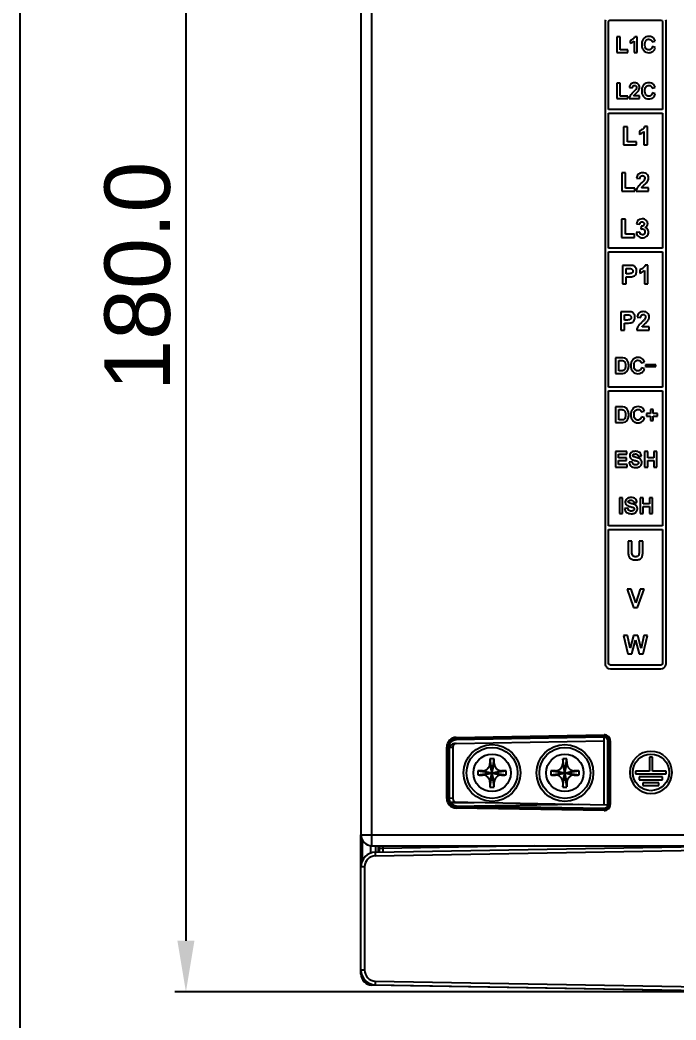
# Model space of a CAD drawing. Header units: millimetres. Extents: x 285 to 860, y 229 to 920.
# Drawn here: x 285.4 to 375.4, y 399.7 to 537 of the extents above; entities that cross this region are included whole.
import ezdxf

# ---------------------------------------------------------------- set-up
doc = ezdxf.new("R2010")
doc.units = ezdxf.units.MM
doc.header["$LTSCALE"] = 6
doc.layers.get('0').update_dxf_attribs({"linetype": 'CONTINUOUS'})
doc.layers.get('DEFPOINTS').update_dxf_attribs({"linetype": 'CONTINUOUS'})
doc.styles.add('Arial', font='arial.ttf')
doc.dimstyles.get("Standard").update_dxf_attribs({"dimtxt": 5, "dimasz": 5, "dimexe": 1.5, "dimexo": 1, "dimgap": 0.35, "dimtad": 1, "dimdec": 1, "dimzin": 1, "dimdsep": 46, "dimtxsty": 'Arial', "dimcen": 0, "dimclrd": 2, "dimclre": 2, "dimclrt": 2, "dimadec": 0, "dimazin": 0, "dimtp": 0.1, "dimtm": 0.1, "dimtfac": 0.71, "dimtdec": 1, "dimtmove": 0, "dimatfit": 3, "dimfxl": 1, "dimlwd": -1, "dimlwe": -1, "dimarcsym": 0})

# ---------------------------------------------------------------- blocks, each defined once
blk = doc.blocks.new('*D5')
at = {"color": 2}
for p, q in [((332.68, 583.63), (306.64, 583.63)), ((308.14, 576.63), (308.14, 410.59)), ((386.38, 403.59), (306.64, 403.59))]:
    blk.add_line(p, q, dxfattribs=at)
for points in [[(309.31, 576.63), (306.97, 576.63), (308.14, 583.63)], [(306.97, 410.59), (309.31, 410.59), (308.14, 403.59)]]:
    blk.add_solid(points, dxfattribs=at)
at = {"layer": 'DEFPOINTS', "color": 0}
for p in [(333.68, 583.63), (308.14, 403.59), (387.38, 403.59)]:
    blk.add_point(p, dxfattribs=at)
at = {"color": 2, "insert": (296.95, 501.79), "char_height": 9, "attachment_point": 2, "rotation": 90, "style": 'Arial'}
blk.add_mtext('180.0', dxfattribs=at)

msp = doc.modelspace()

# ---------------------------------------------------------------- linework, layer by layer
for p, q in [((285.35, 823.45), (285.35, 229.45)), ((333.68, 423.63), (333.68, 583.63)), ((332.18, 582.13), (332.18, 425.13)), ((365.71, 536.83), (365.69, 536.68)), ((365.69, 536.68), (365.69, 448.67)), ((365.75, 536.97), (365.71, 536.83)), ((366.19, 536.68), (366.21, 536.78)), ((366.19, 524.68), (366.19, 536.68)), ((366.21, 536.78), (366.26, 536.86)), ((366.26, 536.86), (366.34, 536.91)), ((366.34, 536.91), (366.44, 536.93)), ((366.44, 536.93), (373.34, 536.93)), ((373.34, 536.93), (373.52, 536.86)), ((373.52, 536.86), (373.59, 536.68)), ((373.59, 536.68), (373.59, 524.68)), ((374.07, 536.83), (374.03, 536.97)), ((374.09, 536.68), (374.07, 536.83)), ((374.09, 448.67), (374.09, 536.68)), ((367.32, 534.63), (367.32, 532.5)), ((367.75, 534.63), (367.32, 534.63)), ((367.75, 532.87), (367.75, 534.63)), ((369.16, 534.12), (369.16, 533.75)), ((369.69, 534.06), (369.69, 532.5)), ((370.1, 534.66), (369.77, 534.66)), ((370.1, 532.5), (370.1, 534.66)), ((372.16, 533.96), (372.59, 534.06)), ((367.32, 532.5), (368.83, 532.5)), ((368.83, 532.87), (367.75, 532.87)), ((368.83, 532.5), (368.83, 532.87)), ((369.69, 532.5), (370.1, 532.5)), ((372.6, 533.17), (372.18, 533.3)), ((367.32, 528.29), (367.32, 526.16)), ((367.75, 528.29), (367.32, 528.29)), ((367.75, 526.52), (367.75, 528.29)), ((369.04, 527.68), (369.45, 527.64)), ((372.16, 527.61), (372.59, 527.71)), ((367.32, 526.16), (368.83, 526.16)), ((368.83, 526.52), (367.75, 526.52)), ((368.83, 526.16), (368.83, 526.52)), ((368.99, 526.16), (370.44, 526.16)), ((370.44, 526.54), (369.62, 526.54)), ((370.44, 526.16), (370.44, 526.54)), ((372.6, 526.82), (372.18, 526.95)), ((373.59, 524.68), (366.19, 524.68)), ((366.19, 505.63), (366.19, 524.18)), ((366.19, 524.18), (373.59, 524.18)), ((373.59, 524.18), (373.59, 505.63)), ((368.24, 522.3), (368.24, 519.8)), ((368.76, 522.3), (368.24, 522.3)), ((368.76, 520.22), (368.76, 522.3)), ((370.41, 521.7), (370.41, 521.26)), ((371.03, 521.63), (371.03, 519.8)), ((371.51, 522.34), (371.12, 522.34)), ((371.51, 519.8), (371.51, 522.34)), ((370.02, 520.22), (368.76, 520.22)), ((370.02, 519.8), (370.02, 520.22)), ((368.24, 519.8), (370.02, 519.8)), ((371.03, 519.8), (371.51, 519.8)), ((367.99, 515.96), (367.99, 513.45)), ((368.5, 515.96), (367.99, 515.96)), ((368.5, 513.88), (368.5, 515.96)), ((370.02, 515.24), (370.5, 515.19)), ((367.99, 513.45), (369.77, 513.45)), ((369.77, 513.88), (368.5, 513.88)), ((369.77, 513.45), (369.77, 513.88)), ((369.96, 513.45), (371.66, 513.45)), ((371.66, 513.9), (370.69, 513.9)), ((371.66, 513.45), (371.66, 513.9)), ((367.97, 509.62), (367.97, 507.12)), ((368.49, 509.62), (367.97, 509.62)), ((368.49, 507.54), (368.49, 509.62)), ((370.46, 507.84), (369.99, 507.79)), ((370.03, 508.99), (370.47, 508.92)), ((370.67, 508.65), (370.61, 508.26)), ((367.97, 507.12), (369.75, 507.12)), ((369.75, 507.54), (368.49, 507.54)), ((369.75, 507.12), (369.75, 507.54)), ((373.59, 505.63), (366.19, 505.63)), ((366.19, 486.58), (366.19, 505.13)), ((366.19, 505.13), (373.59, 505.13)), ((373.59, 505.13), (373.59, 486.58)), ((368.1, 503.28), (368.1, 500.75)), ((368.92, 503.28), (368.1, 503.28)), ((368.61, 502.13), (368.61, 502.85)), ((368.61, 502.85), (368.86, 502.85)), ((370.48, 502.65), (370.48, 502.21)), ((371.1, 502.58), (371.1, 500.75)), ((371.58, 503.29), (371.19, 503.29)), ((371.58, 500.75), (371.58, 503.29)), ((368.89, 502.13), (368.61, 502.13)), ((368.61, 500.75), (368.61, 501.7)), ((368.61, 501.7), (368.95, 501.7)), ((368.1, 500.75), (368.61, 500.75)), ((371.1, 500.75), (371.58, 500.75)), ((367.87, 496.92), (367.87, 494.4)), ((368.69, 496.92), (367.87, 496.92)), ((368.38, 495.78), (368.38, 496.5)), ((368.38, 496.5), (368.63, 496.5)), ((368.66, 495.78), (368.38, 495.78)), ((370.11, 496.19), (370.59, 496.14)), ((367.87, 494.4), (368.38, 494.4)), ((368.38, 494.4), (368.38, 495.35)), ((368.38, 495.35), (368.71, 495.35)), ((370.06, 494.4), (371.75, 494.4)), ((371.75, 494.85), (370.79, 494.85)), ((371.75, 494.4), (371.75, 494.85)), ((367.15, 490.6), (367.15, 488.45)), ((367.94, 490.6), (367.15, 490.6)), ((367.58, 488.81), (367.58, 490.24)), ((367.58, 490.24), (367.78, 490.24)), ((370.67, 489.91), (371.1, 490.01)), ((367.91, 488.81), (367.58, 488.81)), ((367.97, 488.81), (367.91, 488.81)), ((371.11, 489.11), (370.69, 489.24)), ((371.26, 489.64), (371.26, 489.38)), ((372.68, 489.64), (371.26, 489.64)), ((371.26, 489.38), (372.68, 489.38)), ((372.68, 489.38), (372.68, 489.64)), ((367.15, 488.45), (367.97, 488.45)), ((373.59, 486.58), (366.19, 486.58)), ((366.19, 467.54), (366.19, 486.08)), ((366.19, 486.08), (373.59, 486.08)), ((373.59, 486.08), (373.59, 467.54)), ((367.15, 483.85), (367.15, 481.71)), ((367.94, 483.85), (367.15, 483.85)), ((367.58, 482.07), (367.58, 483.49)), ((367.58, 483.49), (367.78, 483.49)), ((370.67, 483.16), (371.1, 483.26)), ((371.95, 483.51), (371.95, 482.96)), ((372.32, 483.51), (371.95, 483.51)), ((372.32, 482.96), (372.32, 483.51)), ((367.15, 481.71), (367.97, 481.71)), ((367.91, 482.07), (367.58, 482.07)), ((367.97, 482.07), (367.91, 482.07)), ((371.11, 482.37), (370.69, 482.5)), ((371.38, 482.96), (371.38, 482.57)), ((371.95, 482.96), (371.38, 482.96)), ((371.38, 482.57), (371.95, 482.57)), ((371.95, 482.57), (371.95, 482.01)), ((371.95, 482.01), (372.32, 482.01)), ((372.89, 482.96), (372.32, 482.96)), ((372.32, 482.01), (372.32, 482.57)), ((372.32, 482.57), (372.89, 482.57)), ((372.89, 482.57), (372.89, 482.96)), ((368.7, 477.72), (367.11, 477.72)), ((367.11, 477.72), (367.11, 475.57)), ((368.7, 477.36), (368.7, 477.72)), ((371.55, 477.72), (371.11, 477.72)), ((371.11, 477.72), (371.11, 475.57)), ((371.55, 476.87), (371.55, 477.72)), ((372.83, 477.72), (372.39, 477.72)), ((372.39, 477.72), (372.39, 476.87)), ((372.83, 475.57), (372.83, 477.72)), ((367.55, 477.36), (368.7, 477.36)), ((367.55, 476.88), (367.55, 477.36)), ((368.62, 476.88), (367.55, 476.88)), ((367.55, 476.52), (368.62, 476.52)), ((367.55, 475.94), (367.55, 476.52)), ((368.62, 476.52), (368.62, 476.88)), ((369.42, 476.31), (369, 476.27)), ((370.25, 477.09), (370.68, 477.1)), ((372.39, 476.87), (371.55, 476.87)), ((371.55, 476.51), (372.39, 476.51)), ((371.55, 475.57), (371.55, 476.51)), ((372.39, 476.51), (372.39, 475.57)), ((367.11, 475.57), (368.74, 475.57)), ((368.74, 475.94), (367.55, 475.94)), ((368.74, 475.57), (368.74, 475.94)), ((371.11, 475.57), (371.55, 475.57)), ((372.39, 475.57), (372.83, 475.57)), ((368.09, 471.38), (367.66, 471.38)), ((367.66, 471.38), (367.66, 469.23)), ((368.09, 469.23), (368.09, 471.38)), ((369.64, 470.75), (370.07, 470.76)), ((370.94, 471.38), (370.51, 471.38)), ((370.51, 471.38), (370.51, 469.23)), ((370.94, 470.54), (370.94, 471.38)), ((372.22, 471.38), (371.79, 471.38)), ((371.79, 471.38), (371.79, 470.54)), ((372.22, 469.23), (372.22, 471.38)), ((368.82, 469.97), (368.39, 469.93)), ((371.79, 470.54), (370.94, 470.54)), ((370.94, 470.17), (371.79, 470.17)), ((370.94, 469.23), (370.94, 470.17)), ((371.79, 470.17), (371.79, 469.23)), ((367.66, 469.23), (368.09, 469.23)), ((370.51, 469.23), (370.94, 469.23)), ((371.79, 469.23), (372.22, 469.23)), ((373.59, 467.54), (366.19, 467.54)), ((366.19, 467.04), (373.59, 467.04)), ((366.19, 448.67), (366.19, 467.04)), ((373.59, 467.04), (373.59, 448.67)), ((369.38, 465.43), (368.87, 465.43)), ((368.87, 465.43), (368.87, 464.08)), ((369.38, 464.06), (369.38, 465.43)), ((370.88, 465.43), (370.37, 465.43)), ((370.37, 465.43), (370.37, 464.03)), ((370.88, 464.1), (370.88, 465.43)), ((369.27, 458.83), (368.72, 458.83)), ((368.72, 458.83), (369.62, 456.31)), ((369.92, 456.96), (369.27, 458.83)), ((370.53, 458.83), (369.92, 456.96)), ((370.17, 456.31), (371.07, 458.83)), ((371.07, 458.83), (370.53, 458.83)), ((369.62, 456.31), (370.17, 456.31)), ((368.76, 452.48), (368.23, 452.48)), ((368.23, 452.48), (368.82, 449.96)), ((369.13, 450.75), (368.76, 452.48)), ((369.59, 452.48), (369.13, 450.75)), ((369.39, 449.96), (369.89, 451.84)), ((370.2, 452.48), (369.59, 452.48)), ((369.89, 451.84), (370.39, 449.96)), ((370.64, 450.72), (370.2, 452.48)), ((371.03, 452.48), (370.64, 450.72)), ((370.93, 449.96), (371.54, 452.48)), ((371.54, 452.48), (371.03, 452.48)), ((368.82, 449.96), (369.39, 449.96)), ((370.39, 449.96), (370.93, 449.96)), ((365.69, 448.67), (365.7, 448.55)), ((365.7, 448.55), (365.73, 448.44)), ((365.73, 448.44), (365.77, 448.33)), ((365.77, 448.33), (365.83, 448.23)), ((365.83, 448.23), (365.9, 448.15)), ((365.9, 448.15), (365.99, 448.07)), ((365.99, 448.07), (366.08, 448.01)), ((366.08, 448.01), (366.19, 447.96)), ((366.21, 448.57), (366.19, 448.67)), ((366.19, 447.96), (366.43, 447.92)), ((366.26, 448.5), (366.21, 448.57)), ((366.34, 448.44), (366.26, 448.5)), ((366.44, 448.42), (366.34, 448.44)), ((366.43, 447.92), (373.34, 447.92)), ((373.34, 448.42), (366.44, 448.42)), ((373.44, 448.44), (373.34, 448.42)), ((373.34, 447.92), (373.59, 447.96)), ((373.52, 448.5), (373.44, 448.44)), ((373.57, 448.57), (373.52, 448.5)), ((373.59, 448.67), (373.57, 448.57)), ((373.59, 447.96), (373.69, 448.01)), ((373.69, 448.01), (373.79, 448.07)), ((373.79, 448.07), (373.88, 448.15)), ((373.88, 448.15), (373.95, 448.23)), ((373.95, 448.23), (374.01, 448.33)), ((374.01, 448.33), (374.05, 448.44)), ((374.05, 448.44), (374.08, 448.55)), ((374.08, 448.55), (374.09, 448.67)), ((345.26, 438.5), (365.57, 438.85)), ((345.26, 438.3), (365.57, 438.65)), ((365.57, 438.53), (345.26, 438.18)), ((345.26, 438.5), (345.26, 438.18)), ((345.27, 437.68), (365.58, 438.03)), ((365.57, 438.85), (365.57, 438.53)), ((365.58, 429.28), (365.58, 438.53)), ((366.4, 438.03), (366.08, 438.03)), ((366.08, 429.28), (366.08, 438.03)), ((366.2, 438.03), (366.2, 429.28)), ((366.4, 438.03), (366.4, 429.28)), ((343.96, 437.18), (344.28, 437.18)), ((343.96, 430.13), (343.96, 437.18)), ((344.16, 430.13), (344.16, 437.18)), ((344.28, 437.18), (344.28, 430.13)), ((344.29, 437.16), (344.78, 437.18)), ((344.29, 437.16), (344.29, 430.15)), ((344.78, 437.18), (344.78, 430.13)), ((371.42, 436.54), (370.87, 436.37)), ((372, 436.59), (371.42, 436.54)), ((372.59, 436.54), (372, 436.59)), ((373.13, 436.37), (372.59, 436.54)), ((350.47, 431.7), (349.9, 435.57)), ((349.9, 431.7), (350.47, 435.57)), ((360.47, 431.7), (359.9, 435.57)), ((359.9, 431.7), (360.47, 435.57)), ((369.6, 435.32), (369.33, 434.82)), ((369.95, 435.75), (369.6, 435.32)), ((369.7, 434.67), (369.93, 435.09)), ((369.93, 435.09), (370.23, 435.46)), ((370.38, 436.1), (369.95, 435.75)), ((370.23, 435.46), (370.6, 435.77)), ((370.87, 436.37), (370.38, 436.1)), ((370.6, 435.77), (371.03, 436)), ((371.03, 436), (371.5, 436.14)), ((371.5, 436.14), (372, 436.19)), ((372.2, 435.79), (371.8, 435.79)), ((371.8, 435.79), (371.8, 433.89)), ((372, 436.19), (372.5, 436.14)), ((372.2, 433.89), (372.2, 435.79)), ((372.5, 436.14), (372.97, 436)), ((372.97, 436), (373.4, 435.77)), ((373.62, 436.1), (373.13, 436.37)), ((373.4, 435.77), (373.77, 435.46)), ((374.05, 435.75), (373.62, 436.1)), ((373.77, 435.46), (374.07, 435.09)), ((374.41, 435.32), (374.05, 435.75)), ((374.07, 435.09), (374.3, 434.67)), ((374.67, 434.82), (374.41, 435.32)), ((348.24, 433.92), (352.12, 433.35)), ((348.24, 433.35), (352.12, 433.92)), ((348.89, 433.93), (351.47, 433.34)), ((348.89, 433.34), (351.47, 433.93)), ((350.47, 432.34), (349.89, 434.93)), ((349.89, 432.34), (350.47, 434.93)), ((358.24, 433.92), (362.12, 433.35)), ((358.24, 433.35), (362.12, 433.92)), ((358.89, 433.93), (361.47, 433.34)), ((358.89, 433.34), (361.47, 433.93)), ((360.47, 432.34), (359.89, 434.93)), ((359.89, 432.34), (360.47, 434.93)), ((369.16, 434.28), (369.1, 433.69)), ((369.1, 433.69), (369.16, 433.11)), ((369.33, 434.82), (369.16, 434.28)), ((369.5, 433.69), (369.55, 434.2)), ((369.55, 433.19), (369.5, 433.69)), ((369.55, 434.2), (369.7, 434.67)), ((371.8, 433.89), (369.9, 433.89)), ((369.9, 433.89), (369.9, 433.49)), ((374.1, 433.89), (372.2, 433.89)), ((374.1, 433.49), (374.1, 433.89)), ((374.3, 434.67), (374.45, 434.2)), ((374.45, 434.2), (374.5, 433.69)), ((374.5, 433.69), (374.45, 433.19)), ((374.84, 434.28), (374.67, 434.82)), ((374.9, 433.69), (374.84, 434.28)), ((374.84, 433.11), (374.9, 433.69)), ((369.16, 433.11), (369.33, 432.57)), ((369.33, 432.57), (369.6, 432.07)), ((369.7, 432.72), (369.55, 433.19)), ((369.93, 432.3), (369.7, 432.72)), ((369.9, 433.49), (374.1, 433.49)), ((370.23, 431.93), (369.93, 432.3)), ((373.6, 433.09), (370.4, 433.09)), ((370.4, 433.09), (370.4, 432.69)), ((370.4, 432.69), (373.6, 432.69)), ((373.1, 432.29), (370.9, 432.29)), ((370.9, 432.29), (370.9, 431.89)), ((373.1, 431.89), (373.1, 432.29)), ((373.6, 432.69), (373.6, 433.09)), ((374.07, 432.3), (373.77, 431.93)), ((374.3, 432.72), (374.07, 432.3)), ((374.45, 433.19), (374.3, 432.72)), ((374.41, 432.07), (374.67, 432.57)), ((374.67, 432.57), (374.84, 433.11)), ((369.6, 432.07), (369.95, 431.64)), ((369.95, 431.64), (370.38, 431.29)), ((370.6, 431.62), (370.23, 431.93)), ((370.38, 431.29), (370.87, 431.02)), ((371.03, 431.39), (370.6, 431.62)), ((370.87, 431.02), (371.42, 430.85)), ((370.9, 431.89), (373.1, 431.89)), ((371.5, 431.25), (371.03, 431.39)), ((372, 431.19), (371.5, 431.25)), ((372.5, 431.25), (372, 431.19)), ((372.97, 431.39), (372.5, 431.25)), ((372.59, 430.85), (373.13, 431.02)), ((373.4, 431.62), (372.97, 431.39)), ((373.13, 431.02), (373.62, 431.29)), ((373.77, 431.93), (373.4, 431.62)), ((373.62, 431.29), (374.05, 431.64)), ((374.05, 431.64), (374.41, 432.07)), ((343.96, 430.13), (344.28, 430.13)), ((344.78, 430.13), (344.29, 430.15)), ((344.41, 429.65), (366.08, 429.27)), ((344.48, 429.53), (347.74, 429.59)), ((371.42, 430.85), (372, 430.79)), ((372, 430.79), (372.59, 430.85)), ((345.26, 429.13), (365.57, 428.78)), ((345.26, 428.81), (345.26, 429.13)), ((365.57, 428.66), (345.26, 429.01)), ((365.57, 428.46), (345.26, 428.81)), ((347.73, 429.09), (362.06, 429.34)), ((365.57, 428.46), (365.57, 428.78)), ((366.4, 429.28), (366.08, 429.28)), ((332.18, 425.13), (392.29, 425.13)), ((332.18, 406.02), (332.18, 425.13)), ((332.39, 421.63), (332.39, 424.38)), ((333.48, 423.63), (333.48, 422.63)), ((333.68, 423.63), (425.68, 423.63)), ((334.14, 422.25), (384.09, 423.13)), ((334.15, 422.75), (384.09, 423.63)), ((334.18, 423.63), (334.18, 422.75)), ((334.58, 423.63), (334.58, 422.76)), ((334.59, 422.76), (334.59, 423.63)), ((334.68, 423.63), (334.68, 422.76)), ((335.17, 423.27), (334.68, 423.27)), ((355.94, 423.63), (335.17, 423.27)), ((335.17, 423.63), (335.17, 423.27)), ((332.67, 420.75), (332.67, 406.57)), ((332.67, 406.57), (332.18, 406.57)), ((332.18, 406.02), (332.26, 406.02)), ((334.14, 405.07), (385.54, 404.17)), ((387.38, 403.59), (333.66, 404.52)), ((334.15, 404.57), (385.55, 403.67))]:
    msp.add_line(p, q)
for centre, radius in [((350.18, 433.63), 3.9), ((350.18, 433.63), 3.5), ((360.18, 433.63), 3.9), ((360.18, 433.63), 3.5), ((350.18, 433.63), 2.57), ((360.18, 433.63), 2.57)]:
    msp.add_circle(centre, radius)
for centre, radius, start, end in [((345.28, 437.18), 1.32, 91, 180), ((345.28, 437.18), 1.12, 91, 180), ((345.28, 437.18), 1, 91, 180), ((365.58, 438.03), 0.821, 0, 91), ((365.58, 438.03), 0.621, 0, 91), ((365.58, 438.03), 0.5, 0, 91), ((345.28, 437.18), 0.5, 91, 180), ((458.8, 433.72), 108.92, 179.0271, 179.3667), ((350.18, 417.19), 18.39, 89.1163, 90.8837), ((245.93, 433.78), 104.55, 0.6262, 0.98), ((468.8, 433.72), 108.92, 179.0271, 179.3667), ((360.18, 417.19), 18.39, 89.1163, 90.8837), ((255.93, 433.78), 104.55, 0.6262, 0.98), ((350.03, 329.38), 104.55, 90.6262, 90.98), ((366.63, 433.63), 18.39, 179.1165, 180.0003), ((350.27, 325.02), 108.92, 89.0271, 89.3667), ((333.74, 433.63), 18.39, 359.9997, 0.8835), ((360.03, 329.38), 104.55, 90.6262, 90.98), ((376.63, 433.63), 18.39, 179.1165, 180.0003), ((360.27, 325.02), 108.92, 89.0271, 89.3667), ((343.74, 433.63), 18.39, 359.9997, 0.8835), ((366.63, 433.63), 18.39, 179.9997, 180.8835), ((350.09, 542.25), 108.92, 269.0271, 269.3667), ((454.43, 433.48), 104.55, 180.6262, 180.98), ((241.57, 433.55), 108.92, 359.0271, 359.3667), ((350.33, 537.88), 104.55, 270.6262, 270.98), ((333.74, 433.63), 18.39, 359.1165, 0.0003), ((376.63, 433.63), 18.39, 179.9997, 180.8835), ((360.09, 542.25), 108.92, 269.0271, 269.3667), ((464.43, 433.48), 104.55, 180.6262, 180.98), ((251.57, 433.55), 108.92, 359.0271, 359.3667), ((360.33, 537.88), 104.55, 270.6262, 270.98), ((343.74, 433.63), 18.39, 359.1165, 0.0003), ((350.18, 450.08), 18.39, 269.1163, 270.8837), ((360.18, 450.08), 18.39, 269.1163, 270.8837), ((345.28, 430.13), 1.32, 180, 269), ((345.28, 430.13), 1.12, 180, 269), ((345.28, 430.13), 1, 180, 269), ((367.19, 429.75), 22.9, 178.9973, 179.3636), ((345.28, 430.13), 0.5, 180, 269), ((365.58, 429.28), 0.821, 269, 0), ((365.58, 429.28), 0.621, 269, 0), ((365.58, 429.28), 0.5, 269, 0), ((333.68, 425.13), 1.5, 180, 270), ((334.18, 420.75), 2, 91, 180), ((334.17, 420.75), 1.5, 91.0107, 179.988), ((334.18, 406.57), 2, 180, 269), ((334.17, 406.57), 1.5, 180.0122, 268.9878), ((333.68, 406.02), 1.5, 180, 269), ((333.68, 406.02), 1.29, 245.877, 250.8643)]:
    msp.add_arc(centre, radius, start, end)
for points, knots in [([(369.77, 534.66), (369.74, 534.6), (369.67, 534.47), (369.51, 534.32), (369.34, 534.2), (369.22, 534.14), (369.16, 534.12)], [0, 0, 0, 0, 0.248853, 0.516055, 0.77894, 1, 1, 1, 1]), ([(372.59, 534.06), (372.55, 534.21), (372.43, 534.46), (372.09, 534.66), (371.72, 534.71), (371.32, 534.65), (370.98, 534.41), (370.8, 534.1), (370.74, 533.81), (370.72, 533.56), (370.74, 533.33), (370.77, 533.19), (370.79, 533.13)], [0, 0, 0, 0, 0.13771, 0.239292, 0.349696, 0.475687, 0.594789, 0.720409, 0.790262, 0.867459, 0.940761, 1, 1, 1, 1]), ([(371.17, 533.59), (371.17, 533.78), (371.21, 534.08), (371.49, 534.29), (371.74, 534.34), (372.03, 534.26), (372.14, 534.06), (372.16, 533.96)], [0, 0, 0, 0, 0.353512, 0.48491, 0.62031, 0.810438, 1, 1, 1, 1]), ([(370.79, 533.13), (370.79, 533.12), (370.84, 532.99), (370.98, 532.75), (371.31, 532.51), (371.68, 532.45), (372.02, 532.49), (372.39, 532.67), (372.55, 532.97), (372.6, 533.17)], [0, 0, 0, 0, 0.010007, 0.175558, 0.333116, 0.497287, 0.62784, 0.745603, 1, 1, 1, 1]), ([(372.18, 533.3), (372.15, 533.17), (372.07, 532.99), (371.87, 532.86), (371.69, 532.83), (371.48, 532.87), (371.2, 533.09), (371.17, 533.39), (371.17, 533.59)], [0, 0, 0, 0, 0.223697, 0.314973, 0.409406, 0.533698, 0.656661, 1, 1, 1, 1]), ([(372.59, 527.71), (372.55, 527.86), (372.43, 528.11), (372.09, 528.31), (371.71, 528.36), (371.32, 528.3), (370.97, 528.06), (370.8, 527.75), (370.74, 527.46), (370.72, 527.22), (370.74, 526.99), (370.77, 526.84), (370.79, 526.78)], [0, 0, 0, 0, 0.137671, 0.239247, 0.349654, 0.475633, 0.594726, 0.720334, 0.790172, 0.867359, 0.940662, 1, 1, 1, 1]), ([(369.6, 527.08), (369.5, 526.99), (369.33, 526.83), (369.14, 526.59), (369.03, 526.37), (369, 526.23), (368.99, 526.16)], [0, 0, 0, 0, 0.361269, 0.613561, 0.808807, 1, 1, 1, 1]), ([(369.62, 526.54), (369.63, 526.56), (369.66, 526.6), (369.71, 526.67), (369.81, 526.76), (369.95, 526.89), (370.1, 527.03), (370.23, 527.17), (370.32, 527.3), (370.41, 527.48), (370.47, 527.78), (370.34, 528.13), (370.03, 528.29), (369.76, 528.33), (369.49, 528.3), (369.33, 528.22), (369.27, 528.17)], [0, 0, 0, 0, 0.022452, 0.047295, 0.089356, 0.16279, 0.238596, 0.291074, 0.348322, 0.398661, 0.492406, 0.647711, 0.731804, 0.827774, 0.917492, 1, 1, 1, 1]), ([(369.45, 527.64), (369.46, 527.73), (369.49, 527.92), (369.75, 528), (369.93, 527.94), (370.01, 527.81), (370.02, 527.72), (370.02, 527.66), (370.02, 527.65)], [0, 0, 0, 0, 0.278202, 0.504259, 0.723498, 0.831527, 0.956326, 1, 1, 1, 1]), ([(370.02, 527.65), (370.02, 527.62), (370, 527.54), (369.94, 527.42), (369.79, 527.27), (369.67, 527.16), (369.6, 527.08)], [0, 0, 0, 0, 0.118216, 0.314521, 0.56355, 1, 1, 1, 1]), ([(371.17, 527.25), (371.17, 527.44), (371.21, 527.74), (371.49, 527.95), (371.74, 527.99), (372.03, 527.91), (372.14, 527.71), (372.16, 527.61)], [0, 0, 0, 0, 0.353549, 0.484926, 0.620337, 0.810467, 1, 1, 1, 1]), ([(372.18, 526.95), (372.15, 526.82), (372.07, 526.64), (371.87, 526.51), (371.68, 526.48), (371.48, 526.52), (371.2, 526.74), (371.17, 527.05), (371.17, 527.25)], [0, 0, 0, 0, 0.223699, 0.314958, 0.409394, 0.533683, 0.656619, 1, 1, 1, 1]), ([(370.79, 526.78), (370.79, 526.78), (370.84, 526.64), (370.98, 526.4), (371.31, 526.16), (371.68, 526.1), (372.02, 526.15), (372.39, 526.32), (372.55, 526.62), (372.6, 526.82)], [0, 0, 0, 0, 0.00987, 0.175431, 0.333024, 0.497222, 0.627794, 0.745571, 1, 1, 1, 1]), ([(371.12, 522.34), (371.09, 522.26), (371.01, 522.11), (370.82, 521.93), (370.62, 521.79), (370.48, 521.72), (370.41, 521.7)], [0, 0, 0, 0, 0.248898, 0.516087, 0.778926, 1, 1, 1, 1]), ([(370.69, 513.9), (370.71, 513.92), (370.74, 513.97), (370.8, 514.05), (370.92, 514.16), (371.09, 514.32), (371.26, 514.48), (371.41, 514.64), (371.52, 514.79), (371.63, 515), (371.7, 515.36), (371.54, 515.77), (371.18, 515.97), (370.86, 516), (370.55, 515.97), (370.35, 515.87), (370.27, 515.8), (370.26, 515.79)], [0, 0, 0, 0, 0.022246, 0.046843, 0.088446, 0.161124, 0.236146, 0.288059, 0.344743, 0.39456, 0.487309, 0.641013, 0.724228, 0.819195, 0.907999, 0.988394, 1, 1, 1, 1]), ([(370.5, 515.19), (370.51, 515.3), (370.54, 515.47), (370.71, 515.58), (370.84, 515.6), (370.98, 515.58), (371.13, 515.48), (371.17, 515.33), (371.17, 515.24), (371.17, 515.23)], [0, 0, 0, 0, 0.282763, 0.393995, 0.517248, 0.637133, 0.744851, 0.976437, 1, 1, 1, 1]), ([(371.07, 514.96), (371, 514.85), (370.86, 514.72), (370.72, 514.59), (370.67, 514.54)], [0, 0, 0, 0, 0.646891, 1, 1, 1, 1]), ([(370.67, 514.54), (370.55, 514.43), (370.36, 514.24), (370.13, 513.96), (370.01, 513.7), (369.97, 513.54), (369.96, 513.45)], [0, 0, 0, 0, 0.361248, 0.613522, 0.808834, 1, 1, 1, 1]), ([(370.37, 509.55), (370.29, 509.5), (370.12, 509.34), (370.05, 509.12), (370.03, 508.99)], [0, 0, 0, 0, 0.414105, 1, 1, 1, 1]), ([(371.19, 508.47), (371.3, 508.53), (371.49, 508.67), (371.6, 509.06), (371.44, 509.42), (371.13, 509.63), (370.79, 509.68), (370.52, 509.63), (370.39, 509.56), (370.37, 509.55)], [0, 0, 0, 0, 0.162381, 0.304764, 0.51118, 0.64948, 0.796836, 0.97153, 1, 1, 1, 1]), ([(370.47, 508.92), (370.48, 509.01), (370.54, 509.19), (370.78, 509.28), (371.02, 509.21), (371.07, 509.04), (371.07, 508.95), (371.07, 508.93)], [0, 0, 0, 0, 0.281409, 0.514436, 0.736992, 0.959492, 1, 1, 1, 1]), ([(369.99, 507.79), (370.01, 507.59), (370.15, 507.3), (370.51, 507.1), (370.83, 507.05), (371.16, 507.1), (371.44, 507.29), (371.63, 507.55), (371.67, 507.8), (371.67, 507.94), (371.66, 507.98)], [0, 0, 0, 0, 0.22443, 0.338321, 0.460876, 0.590723, 0.716472, 0.838783, 0.959391, 1, 1, 1, 1]), ([(370.93, 507.49), (370.89, 507.48), (370.77, 507.46), (370.54, 507.55), (370.47, 507.74), (370.46, 507.84)], [0, 0, 0, 0, 0.163158, 0.547499, 1, 1, 1, 1]), ([(370.61, 508.26), (370.68, 508.28), (370.84, 508.32), (371.06, 508.23), (371.16, 508.06), (371.18, 507.89), (371.16, 507.73), (371.08, 507.57), (370.98, 507.51), (370.93, 507.49)], [0, 0, 0, 0, 0.173906, 0.374022, 0.48716, 0.614635, 0.75134, 0.871396, 1, 1, 1, 1]), ([(371.07, 508.93), (371.06, 508.86), (370.97, 508.68), (370.77, 508.64), (370.67, 508.65)], [0, 0, 0, 0, 0.418839, 1, 1, 1, 1]), ([(371.66, 507.98), (371.66, 508.01), (371.63, 508.12), (371.51, 508.33), (371.32, 508.45), (371.19, 508.47)], [0, 0, 0, 0, 0.1552, 0.43682, 1, 1, 1, 1]), ([(368.86, 502.85), (368.94, 502.85), (369.06, 502.85), (369.22, 502.84), (369.34, 502.8), (369.43, 502.72), (369.5, 502.62), (369.52, 502.47), (369.48, 502.32), (369.39, 502.22), (369.28, 502.16), (369.11, 502.14), (368.98, 502.13), (368.89, 502.13)], [0, 0, 0, 0, 0.137261, 0.219103, 0.291764, 0.361967, 0.432761, 0.50894, 0.63255, 0.693411, 0.756252, 0.848628, 1, 1, 1, 1]), ([(369.53, 503.24), (369.4, 503.28), (369.19, 503.27), (368.99, 503.28), (368.92, 503.28)], [0, 0, 0, 0, 0.651009, 1, 1, 1, 1]), ([(369.47, 501.74), (369.57, 501.76), (369.76, 501.85), (369.94, 502.06), (370.02, 502.29), (370.04, 502.52), (370.02, 502.77), (369.87, 503.06), (369.67, 503.2), (369.53, 503.24)], [0, 0, 0, 0, 0.146739, 0.31246, 0.407537, 0.516318, 0.655455, 0.778096, 1, 1, 1, 1]), ([(371.19, 503.29), (371.16, 503.21), (371.08, 503.06), (370.89, 502.88), (370.69, 502.75), (370.55, 502.68), (370.48, 502.65)], [0, 0, 0, 0, 0.248899, 0.516064, 0.778901, 1, 1, 1, 1]), ([(368.95, 501.7), (369.09, 501.7), (369.26, 501.71), (369.44, 501.73), (369.47, 501.74)], [0, 0, 0, 0, 0.804945, 1, 1, 1, 1]), ([(369.3, 496.89), (369.17, 496.92), (368.96, 496.92), (368.76, 496.92), (368.69, 496.92)], [0, 0, 0, 0, 0.651008, 1, 1, 1, 1]), ([(369.24, 495.39), (369.34, 495.41), (369.53, 495.49), (369.71, 495.71), (369.79, 495.94), (369.81, 496.17), (369.79, 496.42), (369.64, 496.71), (369.44, 496.85), (369.3, 496.89)], [0, 0, 0, 0, 0.146738, 0.312416, 0.407536, 0.516323, 0.655458, 0.778098, 1, 1, 1, 1]), ([(370.79, 494.85), (370.8, 494.87), (370.83, 494.92), (370.9, 495), (371.02, 495.11), (371.18, 495.26), (371.36, 495.43), (371.51, 495.59), (371.61, 495.74), (371.72, 495.95), (371.79, 496.3), (371.63, 496.71), (371.28, 496.91), (370.96, 496.95), (370.64, 496.91), (370.44, 496.82), (370.36, 496.75), (370.35, 496.74)], [0, 0, 0, 0, 0.02225, 0.046856, 0.088467, 0.161162, 0.236213, 0.288155, 0.344838, 0.394666, 0.487439, 0.641186, 0.724423, 0.819412, 0.908241, 0.988661, 1, 1, 1, 1]), ([(368.63, 496.5), (368.71, 496.5), (368.83, 496.49), (368.99, 496.49), (369.11, 496.45), (369.2, 496.37), (369.27, 496.27), (369.29, 496.12), (369.25, 495.97), (369.16, 495.87), (369.05, 495.8), (368.88, 495.78), (368.75, 495.78), (368.66, 495.78)], [0, 0, 0, 0, 0.137252, 0.219102, 0.29177, 0.361957, 0.432772, 0.508927, 0.632557, 0.693412, 0.756253, 0.848629, 1, 1, 1, 1]), ([(370.76, 495.49), (370.65, 495.38), (370.45, 495.19), (370.22, 494.91), (370.1, 494.65), (370.06, 494.48), (370.06, 494.4)], [0, 0, 0, 0, 0.361245, 0.613546, 0.808844, 1, 1, 1, 1]), ([(370.59, 496.14), (370.6, 496.25), (370.63, 496.42), (370.8, 496.52), (370.94, 496.54), (371.07, 496.53), (371.23, 496.43), (371.27, 496.28), (371.26, 496.18), (371.26, 496.17)], [0, 0, 0, 0, 0.282771, 0.394011, 0.517261, 0.637174, 0.744884, 0.976478, 1, 1, 1, 1]), ([(371.17, 495.91), (371.1, 495.8), (370.95, 495.67), (370.81, 495.54), (370.76, 495.49)], [0, 0, 0, 0, 0.646897, 1, 1, 1, 1]), ([(368.71, 495.35), (368.86, 495.35), (369.03, 495.36), (369.21, 495.38), (369.24, 495.39)], [0, 0, 0, 0, 0.804945, 1, 1, 1, 1]), ([(367.78, 490.24), (367.85, 490.24), (367.97, 490.23), (368.13, 490.22), (368.24, 490.18), (368.34, 490.12), (368.41, 490.02), (368.46, 489.9), (368.5, 489.73), (368.5, 489.52), (368.49, 489.32), (368.46, 489.11), (368.39, 488.95), (368.26, 488.87), (368.14, 488.82), (368.04, 488.81), (367.97, 488.81)], [0, 0, 0, 0, 0.098207, 0.158607, 0.21092, 0.259563, 0.31036, 0.368489, 0.442085, 0.540397, 0.63988, 0.71758, 0.822541, 0.865325, 0.910679, 1, 1, 1, 1]), ([(367.97, 488.45), (368.09, 488.45), (368.34, 488.47), (368.63, 488.62), (368.79, 488.84), (368.89, 489.04), (368.94, 489.27), (368.95, 489.51), (368.94, 489.77), (368.89, 490.01), (368.8, 490.2), (368.68, 490.36), (368.53, 490.49), (368.28, 490.59), (368.08, 490.6), (367.94, 490.6)], [0, 0, 0, 0, 0.114345, 0.218824, 0.282563, 0.352017, 0.416361, 0.489835, 0.572937, 0.642819, 0.705432, 0.764211, 0.820796, 0.877755, 1, 1, 1, 1]), ([(371.1, 490.01), (371.06, 490.15), (370.94, 490.4), (370.6, 490.6), (370.22, 490.66), (369.83, 490.59), (369.48, 490.36), (369.31, 490.04), (369.25, 489.75), (369.23, 489.51), (369.25, 489.28), (369.28, 489.14), (369.3, 489.08)], [0, 0, 0, 0, 0.137714, 0.239305, 0.349725, 0.475727, 0.594815, 0.720474, 0.790328, 0.867529, 0.940844, 1, 1, 1, 1]), ([(369.68, 489.54), (369.68, 489.73), (369.72, 490.03), (370, 490.24), (370.25, 490.29), (370.54, 490.2), (370.65, 490.01), (370.67, 489.91)], [0, 0, 0, 0, 0.353488, 0.484904, 0.620315, 0.810466, 1, 1, 1, 1]), ([(369.3, 489.08), (369.3, 489.07), (369.35, 488.93), (369.49, 488.7), (369.82, 488.46), (370.19, 488.4), (370.53, 488.44), (370.9, 488.62), (371.05, 488.91), (371.11, 489.11)], [0, 0, 0, 0, 0.010124, 0.175617, 0.333183, 0.497339, 0.627884, 0.745627, 1, 1, 1, 1]), ([(370.69, 489.24), (370.66, 489.12), (370.58, 488.93), (370.38, 488.8), (370.19, 488.78), (369.99, 488.81), (369.71, 489.03), (369.68, 489.34), (369.68, 489.54)], [0, 0, 0, 0, 0.223697, 0.31497, 0.409402, 0.533691, 0.656608, 1, 1, 1, 1]), ([(367.78, 483.49), (367.85, 483.49), (367.97, 483.49), (368.13, 483.48), (368.24, 483.44), (368.34, 483.37), (368.41, 483.28), (368.46, 483.15), (368.5, 482.98), (368.5, 482.78), (368.49, 482.57), (368.46, 482.37), (368.39, 482.2), (368.26, 482.12), (368.14, 482.07), (368.04, 482.07), (367.97, 482.07)], [0, 0, 0, 0, 0.098206, 0.158606, 0.210916, 0.259554, 0.31037, 0.368476, 0.44208, 0.540398, 0.639881, 0.717581, 0.822541, 0.865324, 0.910678, 1, 1, 1, 1]), ([(367.97, 481.71), (368.09, 481.71), (368.34, 481.72), (368.63, 481.88), (368.79, 482.09), (368.89, 482.29), (368.94, 482.52), (368.95, 482.77), (368.94, 483.02), (368.89, 483.26), (368.8, 483.46), (368.68, 483.62), (368.53, 483.74), (368.28, 483.85), (368.08, 483.85), (367.94, 483.85)], [0, 0, 0, 0, 0.114345, 0.218824, 0.28257, 0.352025, 0.416364, 0.489832, 0.572926, 0.642816, 0.705432, 0.764208, 0.820794, 0.877756, 1, 1, 1, 1]), ([(371.1, 483.26), (371.06, 483.41), (370.94, 483.66), (370.6, 483.86), (370.22, 483.91), (369.83, 483.85), (369.48, 483.61), (369.31, 483.3), (369.25, 483.01), (369.23, 482.77), (369.25, 482.54), (369.28, 482.39), (369.3, 482.33)], [0, 0, 0, 0, 0.137708, 0.239285, 0.349692, 0.47568, 0.594768, 0.720397, 0.790241, 0.867433, 0.940739, 1, 1, 1, 1]), ([(369.68, 482.79), (369.68, 482.99), (369.72, 483.28), (370, 483.49), (370.25, 483.54), (370.54, 483.46), (370.65, 483.26), (370.67, 483.16)], [0, 0, 0, 0, 0.353475, 0.484902, 0.620318, 0.81048, 1, 1, 1, 1]), ([(369.3, 482.33), (369.3, 482.32), (369.35, 482.19), (369.49, 481.95), (369.82, 481.71), (370.19, 481.65), (370.53, 481.69), (370.9, 481.87), (371.05, 482.17), (371.11, 482.37)], [0, 0, 0, 0, 0.009976, 0.175527, 0.33309, 0.497266, 0.627828, 0.745583, 1, 1, 1, 1]), ([(370.69, 482.5), (370.66, 482.37), (370.58, 482.19), (370.38, 482.06), (370.19, 482.03), (369.99, 482.07), (369.71, 482.29), (369.68, 482.6), (369.68, 482.79)], [0, 0, 0, 0, 0.223681, 0.314968, 0.409401, 0.533687, 0.656613, 1, 1, 1, 1]), ([(370.68, 477.1), (370.67, 477.28), (370.56, 477.56), (370.2, 477.74), (369.9, 477.77), (369.64, 477.75), (369.39, 477.68), (369.15, 477.49), (369.07, 477.24), (369.08, 477.1), (369.08, 477.07)], [0, 0, 0, 0, 0.222375, 0.344644, 0.49593, 0.59392, 0.679764, 0.82674, 0.962857, 1, 1, 1, 1]), ([(369, 476.27), (369.02, 476.07), (369.15, 475.75), (369.54, 475.56), (369.85, 475.53), (370.13, 475.54), (370.35, 475.6), (370.52, 475.7), (370.69, 475.89), (370.76, 476.13), (370.74, 476.31), (370.73, 476.37)], [0, 0, 0, 0, 0.227838, 0.340908, 0.477298, 0.575011, 0.656777, 0.729976, 0.800491, 0.935915, 1, 1, 1, 1]), ([(369.08, 477.07), (369.09, 477.02), (369.13, 476.89), (369.33, 476.63), (369.59, 476.55), (369.76, 476.51)], [0, 0, 0, 0, 0.165667, 0.431208, 1, 1, 1, 1]), ([(369.75, 475.91), (369.74, 475.92), (369.67, 475.93), (369.51, 476.02), (369.44, 476.2), (369.42, 476.31)], [0, 0, 0, 0, 0.072822, 0.360134, 1, 1, 1, 1]), ([(370.73, 476.37), (370.71, 476.43), (370.67, 476.54), (370.56, 476.67), (370.41, 476.77), (370.21, 476.85), (369.96, 476.91), (369.73, 476.97), (369.58, 477.03), (369.5, 477.11), (369.49, 477.19), (369.5, 477.27), (369.57, 477.34), (369.7, 477.39), (369.85, 477.4), (369.96, 477.4), (370.01, 477.38)], [0, 0, 0, 0, 0.083002, 0.156558, 0.231549, 0.326972, 0.457052, 0.578615, 0.650238, 0.685465, 0.718275, 0.754115, 0.789664, 0.852827, 0.930206, 1, 1, 1, 1]), ([(369.76, 476.51), (369.84, 476.49), (369.95, 476.46), (370.1, 476.42), (370.2, 476.38), (370.28, 476.32), (370.33, 476.16), (370.24, 475.99), (370.06, 475.91), (369.9, 475.89), (369.79, 475.9), (369.75, 475.91)], [0, 0, 0, 0, 0.165817, 0.258613, 0.334076, 0.391217, 0.490049, 0.658014, 0.765819, 0.89876, 1, 1, 1, 1]), ([(370.01, 477.38), (370.01, 477.38), (370.05, 477.37), (370.18, 477.32), (370.23, 477.18), (370.25, 477.09)], [0, 0, 0, 0, 0.014803, 0.332535, 1, 1, 1, 1]), ([(370.07, 470.76), (370.07, 470.94), (369.95, 471.23), (369.59, 471.4), (369.3, 471.43), (369.03, 471.41), (368.78, 471.34), (368.54, 471.15), (368.47, 470.9), (368.48, 470.76), (368.48, 470.73)], [0, 0, 0, 0, 0.22238, 0.344662, 0.495941, 0.593946, 0.679779, 0.826759, 0.962894, 1, 1, 1, 1]), ([(368.48, 470.73), (368.49, 470.68), (368.52, 470.55), (368.72, 470.29), (368.99, 470.22), (369.16, 470.17)], [0, 0, 0, 0, 0.165724, 0.431274, 1, 1, 1, 1]), ([(370.12, 470.03), (370.11, 470.09), (370.07, 470.2), (369.95, 470.33), (369.81, 470.43), (369.6, 470.51), (369.36, 470.57), (369.13, 470.63), (368.97, 470.7), (368.9, 470.77), (368.88, 470.85), (368.9, 470.93), (368.97, 471), (369.09, 471.05), (369.24, 471.07), (369.35, 471.06), (369.4, 471.04)], [0, 0, 0, 0, 0.083123, 0.156672, 0.231666, 0.327063, 0.457128, 0.578678, 0.650308, 0.685518, 0.71833, 0.754165, 0.789711, 0.852858, 0.930235, 1, 1, 1, 1]), ([(369.4, 471.04), (369.4, 471.04), (369.45, 471.03), (369.58, 470.98), (369.63, 470.84), (369.64, 470.75)], [0, 0, 0, 0, 0.014846, 0.33251, 1, 1, 1, 1]), ([(368.39, 469.93), (368.42, 469.73), (368.54, 469.41), (368.93, 469.22), (369.24, 469.19), (369.52, 469.21), (369.74, 469.26), (369.92, 469.36), (370.08, 469.55), (370.15, 469.79), (370.13, 469.97), (370.12, 470.03)], [0, 0, 0, 0, 0.227865, 0.340947, 0.477356, 0.575078, 0.656852, 0.730058, 0.80058, 0.936016, 1, 1, 1, 1]), ([(369.14, 469.58), (369.13, 469.58), (369.07, 469.6), (368.9, 469.68), (368.84, 469.86), (368.82, 469.97)], [0, 0, 0, 0, 0.07255, 0.35992, 1, 1, 1, 1]), ([(369.16, 470.17), (369.23, 470.15), (369.35, 470.13), (369.5, 470.09), (369.59, 470.04), (369.68, 469.98), (369.73, 469.82), (369.63, 469.65), (369.46, 469.57), (369.3, 469.56), (369.19, 469.57), (369.14, 469.58)], [0, 0, 0, 0, 0.165806, 0.258601, 0.334055, 0.391166, 0.489995, 0.657951, 0.765736, 0.898647, 1, 1, 1, 1]), ([(368.87, 464.08), (368.87, 463.96), (368.88, 463.74), (368.9, 463.47), (368.97, 463.29), (369.06, 463.15), (369.19, 463.03), (369.37, 462.93), (369.61, 462.86), (369.89, 462.85), (370.16, 462.86), (370.38, 462.92), (370.56, 463.01), (370.69, 463.13), (370.79, 463.28), (370.85, 463.48), (370.88, 463.76), (370.88, 463.97), (370.88, 464.1)], [0, 0, 0, 0, 0.099606, 0.172258, 0.213273, 0.257516, 0.304016, 0.355275, 0.418955, 0.503865, 0.576381, 0.635301, 0.685786, 0.732191, 0.778529, 0.826968, 0.896049, 1, 1, 1, 1]), ([(369.4, 463.64), (369.39, 463.73), (369.39, 463.87), (369.38, 464.01), (369.38, 464.06)], [0, 0, 0, 0, 0.648401, 1, 1, 1, 1]), ([(370.37, 464.03), (370.37, 463.95), (370.36, 463.8), (370.36, 463.62), (370.31, 463.48), (370.22, 463.37), (370.07, 463.3), (369.89, 463.29), (369.71, 463.31), (369.51, 463.4), (369.43, 463.54), (369.4, 463.64)], [0, 0, 0, 0, 0.153679, 0.257227, 0.332729, 0.411624, 0.502589, 0.615134, 0.729426, 0.82594, 1, 1, 1, 1]), ([(348.89, 433.93), (349.02, 433.93), (349.28, 433.99), (349.6, 434.21), (349.83, 434.54), (349.89, 434.8), (349.89, 434.93)], [0, 0, 0, 0, 0.249228, 0.499985, 0.750738, 1, 1, 1, 1]), ([(350.47, 434.93), (350.48, 434.8), (350.53, 434.54), (350.76, 434.21), (351.09, 433.99), (351.35, 433.93), (351.47, 433.93)], [0, 0, 0, 0, 0.249261, 0.500013, 0.75077, 1, 1, 1, 1]), ([(358.89, 433.93), (359.02, 433.93), (359.28, 433.99), (359.6, 434.21), (359.83, 434.54), (359.89, 434.8), (359.89, 434.93)], [0, 0, 0, 0, 0.249228, 0.499985, 0.750738, 1, 1, 1, 1]), ([(360.47, 434.93), (360.48, 434.8), (360.53, 434.54), (360.76, 434.21), (361.09, 433.99), (361.35, 433.93), (361.47, 433.93)], [0, 0, 0, 0, 0.249261, 0.500013, 0.75077, 1, 1, 1, 1]), ([(349.89, 432.34), (349.89, 432.47), (349.83, 432.73), (349.6, 433.06), (349.28, 433.28), (349.02, 433.34), (348.89, 433.34)], [0, 0, 0, 0, 0.249261, 0.500013, 0.75077, 1, 1, 1, 1]), ([(351.47, 433.34), (351.35, 433.34), (351.09, 433.28), (350.76, 433.06), (350.53, 432.73), (350.48, 432.47), (350.47, 432.34)], [0, 0, 0, 0, 0.249228, 0.499985, 0.750738, 1, 1, 1, 1]), ([(359.89, 432.34), (359.89, 432.47), (359.83, 432.73), (359.6, 433.06), (359.28, 433.28), (359.02, 433.34), (358.89, 433.34)], [0, 0, 0, 0, 0.249261, 0.500013, 0.75077, 1, 1, 1, 1]), ([(361.47, 433.34), (361.35, 433.34), (361.09, 433.28), (360.76, 433.06), (360.53, 432.73), (360.48, 432.47), (360.47, 432.34)], [0, 0, 0, 0, 0.249228, 0.499985, 0.750738, 1, 1, 1, 1]), ([(334.15, 422.75), (334.14, 422.75), (334.15, 422.73), (334.14, 422.71), (334.14, 422.66), (334.14, 422.57), (334.14, 422.43), (334.14, 422.32), (334.14, 422.25)], [0, 0, 0, 0, 0.020053, 0.077068, 0.169267, 0.293494, 0.618193, 1, 1, 1, 1]), ([(335.17, 423.27), (335.17, 423.21), (335.17, 423.09), (335.17, 422.95), (335.17, 422.86), (335.17, 422.81), (335.17, 422.79), (335.17, 422.77), (335.17, 422.77)], [0, 0, 0, 0, 0.382519, 0.706908, 0.831287, 0.923698, 0.980603, 1, 1, 1, 1]), ([(332.67, 420.75), (332.61, 420.75), (332.49, 420.75), (332.36, 420.76), (332.27, 420.75), (332.22, 420.76), (332.2, 420.75), (332.18, 420.76), (332.18, 420.75)], [0, 0, 0, 0, 0.384636, 0.708668, 0.83241, 0.924373, 0.980851, 1, 1, 1, 1]), ([(334.14, 405.07), (334.14, 405), (334.14, 404.89), (334.14, 404.75), (334.14, 404.66), (334.14, 404.61), (334.15, 404.59), (334.14, 404.57), (334.15, 404.57)], [0, 0, 0, 0, 0.381807, 0.706506, 0.830733, 0.922932, 0.979947, 1, 1, 1, 1]), ([(333.66, 404.52), (333.66, 404.52), (333.65, 404.54), (333.66, 404.56), (333.66, 404.59), (333.66, 404.62), (333.66, 404.64)], [0, 0, 0, 0, 0.070012, 0.271377, 0.589607, 1, 1, 1, 1])]:
    msp.add_open_spline(points, degree=3, knots=knots)
for points in [[(369.16, 533.75), (369.35, 533.81), (369.54, 533.92), (369.69, 534.06)], [(369.27, 528.17), (369.13, 528.05), (369.06, 527.86), (369.04, 527.68)], [(370.41, 521.26), (370.64, 521.34), (370.85, 521.46), (371.03, 521.63)], [(370.26, 515.79), (370.11, 515.65), (370.04, 515.44), (370.02, 515.24)], [(371.17, 515.23), (371.16, 515.13), (371.12, 515.04), (371.07, 514.96)], [(370.48, 502.21), (370.7, 502.29), (370.92, 502.41), (371.1, 502.58)], [(370.35, 496.74), (370.21, 496.6), (370.13, 496.39), (370.11, 496.19)], [(371.26, 496.17), (371.26, 496.08), (371.22, 495.98), (371.17, 495.91)], [(344.56, 437.42), (344.47, 437.34), (344.38, 437.25), (344.29, 437.16)], [(344.66, 437.5), (344.63, 437.47), (344.59, 437.45), (344.56, 437.42)], [(345.05, 437.67), (344.91, 437.64), (344.77, 437.58), (344.66, 437.5)], [(345.15, 437.68), (345.12, 437.68), (345.08, 437.67), (345.05, 437.67)], [(333.15, 404.84), (332.87, 404.96), (332.63, 405.21), (332.5, 405.49)]]:
    msp.add_open_spline(points, degree=3)

# ---------------------------------------------------------------- dimensions: what is measured, and where the dimension line sits
dim = msp.add_linear_dim(base=(308.14, 403.59), p1=(333.68, 583.63), p2=(387.38, 403.59), angle=270, dimstyle='STANDARD', override={"dimtxt": 9, "dimasz": 7, "dimgap": 2})
dim.commit()
dim.dimension.update_dxf_attribs({"geometry": '*D5', "text_midpoint": (308.14, 501.79), "dimtype": 160})

doc.saveas('drawing.dxf')
